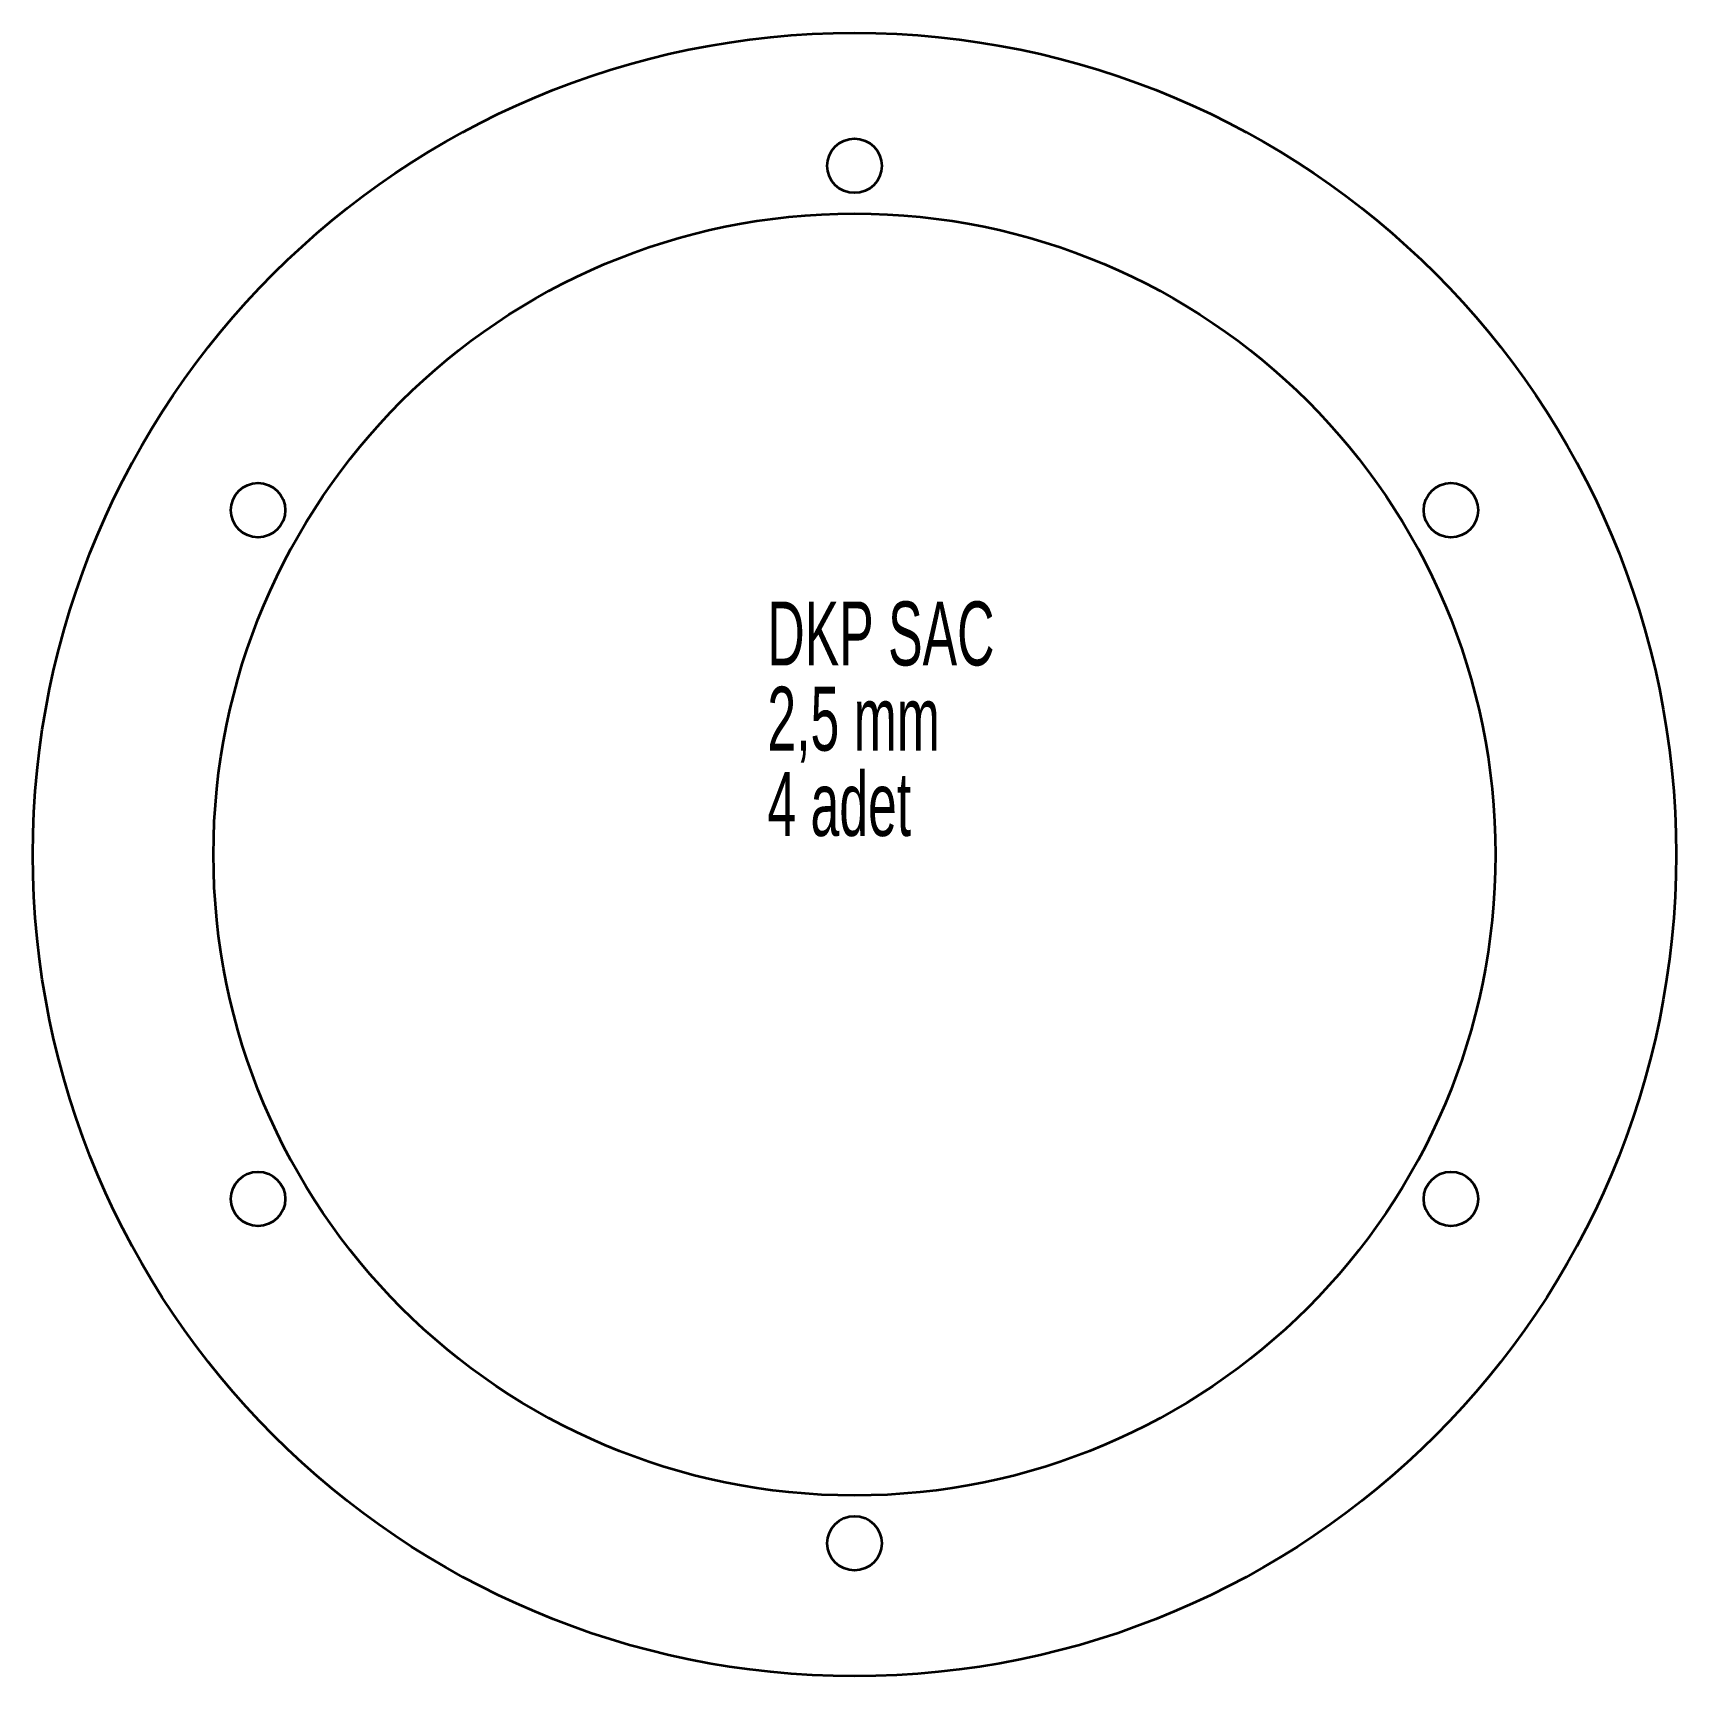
# Model space of a CAD drawing. Header units: millimetres. Extents: x 84 to 220, y 47 to 183.
import ezdxf

# ---------------------------------------------------------------- set-up
doc = ezdxf.new("R2010")
doc.units = ezdxf.units.MM
doc.styles.add('SLDTEXTSTYLE0', font='TXT', dxfattribs={"width": 0.605})

# ---------------------------------------------------------------- blocks, each defined once
blk = doc.blocks.new('SW_NOTE_0')
at = {"color": 0, "linetype": 'Continuous', "lineweight": 0, "char_height": 5.292, "attachment_point": 1, "style": 'SLDTEXTSTYLE0'}
for s, insert in [('DKP SAC', (0, 6.82)), ('2,5 mm', (0, -0.23)), ('4 adet', (0, -7.29))]:
    blk.add_mtext(s, dxfattribs=dict(at, insert=insert))

msp = doc.modelspace()

# ---------------------------------------------------------------- linework, layer by layer
at = {"color": 7, "linetype": 'Continuous', "lineweight": 35}
for centre, radius in [((151.99, 115.02), 68), ((151.99, 172.02), 2.25), ((151.99, 115.02), 53.05), ((102.63, 143.52), 2.25), ((201.35, 143.52), 2.25), ((102.63, 86.52), 2.25), ((201.35, 86.52), 2.25), ((151.99, 58.02), 2.25)]:
    msp.add_circle(centre, radius, dxfattribs=at)

# ---------------------------------------------------------------- block references
at = {"color": 7, "linetype": 'Continuous', "lineweight": 0}
msp.add_blockref('SW_NOTE_0', (144.78, 129.14), dxfattribs=at)

doc.saveas('drawing.dxf')
